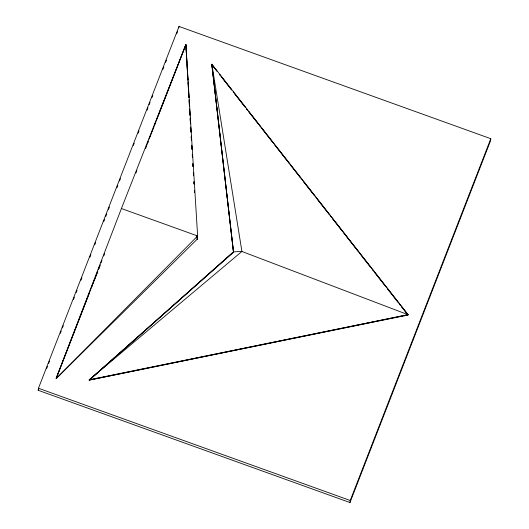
<?xml version="1.0" encoding="UTF-8"?>
<svg xmlns="http://www.w3.org/2000/svg" width="529" height="529" viewBox="0 0 529 529"><rect width="100%" height="100%" fill="white"/><g stroke="black" fill="none" stroke-linecap="round" stroke-linejoin="round"><path stroke-width="0.79" d="M38.2 390.296L38.458 388.246L179.033 26.45L490.8 138.704L490.542 140.754L349.967 502.55L38.2 390.296L38.802 388.755M56.226 378.209L56.18 378.559L197.238 239.168L197.634 235.98L185.877 44.529L121.406 208.532L56.226 378.209L88.191 295.942M89.176 380.126L233.527 251.857L241.918 251.467L408.038 314.689L407.991 315.046L89.176 380.126L233.527 251.857L211.845 64.181L408.038 314.689L89.176 380.126L233.481 252.214L211.845 64.181L241.918 251.467L89.222 379.769L408.038 314.689L261.749 128.216M178.862 27.819L179.033 26.45M186.896 62.991L185.877 44.529L158.092 116.03M349.967 502.55L350.224 500.494L490.8 138.704M46.578 368.746L47.471 366.432M48.668 363.357L49.567 361.049M60.332 333.336L61.232 331.028M62.429 327.947L63.328 325.639M73.498 299.467L74.391 297.153M76.189 292.537L77.082 290.229M80.97 280.218L81.869 277.91M89.943 257.127L90.843 254.819M94.731 244.808L95.63 242.5M103.704 221.717L104.603 219.409M105.8 216.328L106.693 214.02M108.491 209.398L109.384 207.09M116.863 187.848L117.762 185.54M119.554 180.918L120.453 178.61M133.315 145.508L134.214 143.2M138.102 133.196L138.995 130.881M147.075 110.098L147.968 107.79M149.165 104.709L150.064 102.401M151.856 97.786L152.755 95.471M162.925 69.299L163.825 66.991M165.617 62.376L166.516 60.068M176.686 33.896L177.579 31.581M88.786 294.402L90.28 290.56M91.477 287.485L93.269 282.87M94.162 280.562L95.061 278.261M95.656 276.72L97.753 271.337M98.348 269.803L99.842 265.955M101.032 262.88L101.932 260.572M103.724 255.963L104.623 253.656M135.986 172.923L136.885 170.622M146.44 146.017L147.935 142.175M149.132 139.094L150.626 135.252M151.221 133.718L152.716 129.87M153.317 128.335L155.407 122.953M156.002 121.412L157.497 117.57M86.055 301.675L56.18 378.559L197.634 235.98L121.406 208.532M86.154 301.226L89.751 291.988M90.347 290.447L92.443 285.058M93.044 283.524L95.617 277.07M95.736 276.594L96.635 274.286M96.807 273.996L97.706 271.688M98.427 269.664L99.326 267.357M99.498 267.079L100.398 264.771M145.501 148.675L146.401 146.368M147.518 143.419L148.49 140.985M150.216 136.489L151.109 134.181M152.306 131.099L153.807 127.251M155.004 124.17L155.903 121.862M157.1 118.78L185.831 44.879M406.437 314.49L407.991 315.046L401.366 306.589M38.458 388.246L350.224 500.494M233.481 252.214L211.798 64.538L216.897 71.038M231.676 89.877L219.442 74.285L220.461 75.601M233.203 91.828L245.436 107.42M246.461 108.723L247.479 110.019M248.498 111.321L260.731 126.914M211.798 64.538L216.897 71.045M221.479 76.903L231.669 89.917M234.731 93.818L244.92 106.832M246.448 108.789L247.466 110.085M248.491 111.388L258.681 124.401M259.699 125.704L260.718 127.006M261.736 128.309L272.442 141.97M274.987 145.224L276.006 146.526M277.024 147.829L287.221 160.842M288.239 162.138L289.257 163.441M290.276 164.744L300.465 177.757M303.527 181.659L314.226 195.327M317.281 199.228L329.005 214.192M330.532 216.149L331.551 217.445M332.569 218.748L342.766 231.762M343.784 233.064L344.802 234.367M345.821 235.669L356.01 248.683M357.035 249.979L358.054 251.282M359.072 252.584L360.09 253.887M361.109 255.19L369.771 266.246M372.317 269.499L373.342 270.802M374.36 272.104L384.55 285.118M387.605 289.019L397.801 302.033M399.329 303.99L400.347 305.286M186.995 64.637L187.425 72.05M187.524 73.696L187.914 80.282M188.053 82.749L188.443 89.335M188.588 91.808L188.926 97.567M189.118 100.86L189.408 105.8M189.653 109.913L189.937 114.853M190.182 118.972L190.473 123.912M190.711 128.025L190.956 132.144M191.247 137.084L191.438 140.377M191.776 146.136L191.967 149.429M192.305 155.195L192.45 157.662M192.84 164.248L192.986 166.721M193.369 173.307L193.469 174.954M193.905 182.36L193.998 184.006M194.388 190.592L194.48 192.239M185.877 44.529L187.947 79.991M188.04 81.645L188.476 89.064M188.575 90.717L188.959 97.31M189.104 99.789L189.488 106.382M189.633 108.855L190.017 115.454M190.162 117.927L190.5 123.7M190.691 127L190.976 131.952M191.22 136.072L191.458 140.198M191.749 145.144L191.987 149.271M192.278 154.217L192.47 157.516M192.807 163.289L192.999 166.589M193.336 172.361L193.528 175.661M193.865 181.434L194.011 183.907M194.394 190.506L194.493 192.153M197.238 239.168L197.039 235.874L197.238 239.168"/></g></svg>
